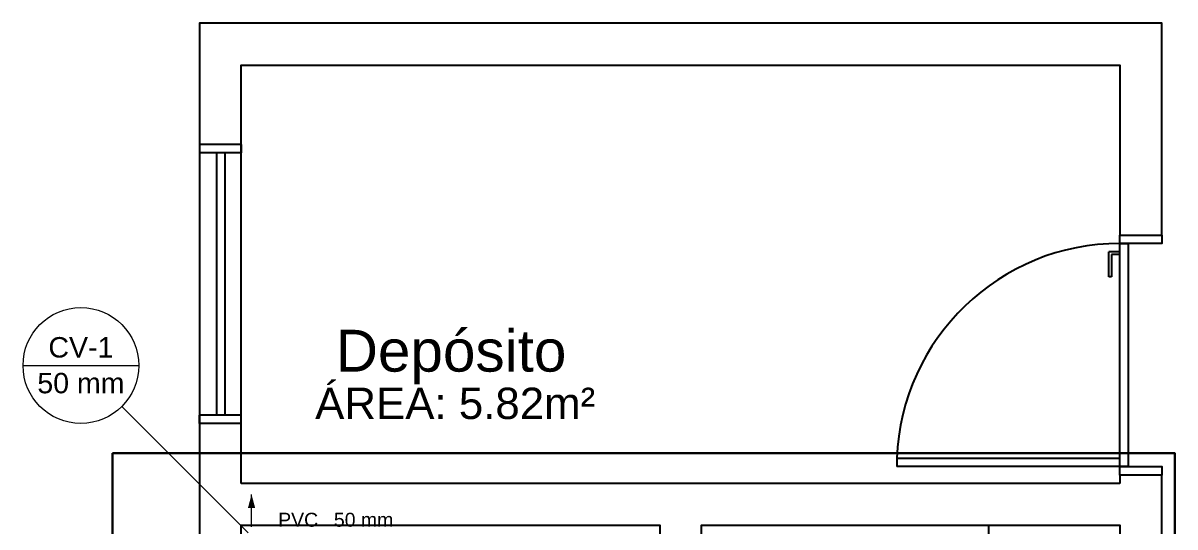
# Model space of a CAD drawing. Header units: millimetres. Extents: x -823 to -490, y -63 to 119.
# Drawn here: x -794.49 to -786.2, y 83.93 to 87.56 of the extents above; entities that cross this region are included whole.
import ezdxf

# ---------------------------------------------------------------- set-up
doc = ezdxf.new("R2010")
doc.units = ezdxf.units.MM
doc.header["$LTSCALE"] = 0.2
doc.header["$MEASUREMENT"] = 0
for name, color, linetype, lineweight in [('CV-Condutos', 1, 'Continuous', 5), ('CV-Indicação coluna', 5, 'Continuous', 5), ('CV-Textos conduto', 7, 'Continuous', 5), ('DI-Detalhes', 1, 'Continuous', 30)]:
    doc.layers.add(name, color=color, linetype=linetype, lineweight=lineweight)
doc.styles.add('Arial', font='arial.ttf')

msp = doc.modelspace()

# ---------------------------------------------------------------- hatches: boundary and pattern name
at = {"layer": 'CV-Condutos', "linetype": 'Continuous'}
msp.add_hatch(color=256, dxfattribs=at).paths.add_polyline_path([(-792.844, 84.1668), (-792.87, 84.0701), (-792.8181, 84.0701)])

# ---------------------------------------------------------------- linework, layer by layer
at = {"linetype": 'Continuous'}
for p, q in [((-793.2189, 86.6857), (-793.2189, 86.6255)), ((-792.9179, 86.6857), (-793.2189, 86.6857)), ((-792.9179, 86.6857), (-792.9179, 86.6255)), ((-792.9179, 86.6255), (-793.2189, 86.6255)), ((-793.0975, 86.6255), (-793.0975, 84.7382)), ((-793.0373, 86.6255), (-793.0373, 84.7382)), ((-792.9179, 84.7382), (-793.2189, 84.7382)), ((-793.2189, 84.678), (-793.2189, 84.7382)), ((-792.9179, 84.678), (-792.9179, 84.7382)), ((-792.9179, 84.678), (-793.2189, 84.678)), ((-788.1981, 84.4272), (-786.5918, 84.4272)), ((-786.5918, 84.367), (-788.1981, 84.367))]:
    msp.add_line(p, q, dxfattribs=at)
for p, q in [((-786.5918, 86.0336), (-786.2908, 86.0336)), ((-786.652, 85.9132), (-786.672, 85.9132)), ((-786.672, 85.7326), (-786.672, 85.9132)), ((-786.5918, 85.9132), (-786.652, 85.9132)), ((-786.5918, 85.8931), (-786.652, 85.8931)), ((-786.652, 85.8931), (-786.652, 85.7326)), ((-786.652, 85.7326), (-786.672, 85.7326)), ((-788.1981, 84.4272), (-788.1981, 84.367))]:
    msp.add_line(p, q)
for points in [[(-786.2908, 86.0336), (-786.2908, 87.5596), (-793.2189, 87.5596), (-793.2189, 67.4396)], [(-792.9179, 84.2466), (-792.9179, 87.2576), (-786.5918, 87.2576), (-786.5918, 86.0336)], [(-789.6038, 81.8958), (-789.9048, 81.8958), (-789.9048, 81.7362), (-792.9179, 81.7362), (-792.9179, 83.9456), (-789.9048, 83.9456), (-789.9048, 83.5021), (-789.6048, 83.5021), (-789.6048, 83.9456), (-786.5918, 83.9456), (-786.5918, 78.8586), (-786.2908, 78.8586), (-786.2908, 84.3068), (-786.5918, 84.3068), (-786.5918, 84.2466)], [(-786.5918, 84.2466), (-792.9179, 84.2466)], [(-786.5918, 79.9292), (-787.5359, 79.9292), (-787.5359, 83.9456)]]:
    msp.add_lwpolyline(points)
for points in [[(-786.5918, 86.0336), (-786.2908, 86.0336), (-786.2908, 85.9734), (-786.5918, 85.9734), (-786.5918, 86.0336)], [(-786.5918, 85.9734), (-786.5316, 85.9734), (-786.5316, 84.367), (-786.5918, 84.367), (-786.5918, 85.9734)], [(-786.5918, 84.367), (-786.2908, 84.367), (-786.2908, 84.3068), (-786.5918, 84.3068), (-786.5918, 84.367)]]:
    msp.add_lwpolyline(points, close=True)
msp.add_arc((-786.5928, 84.368), 1.6055, 89.9728, 177.882, dxfattribs=at)
at = {"layer": 'CV-Condutos'}
msp.add_lwpolyline([(-792.844, 83.933), (-792.844, 84.1668)], dxfattribs=at)
at = {"layer": 'CV-Indicação coluna'}
for p, q in [((-794.4894, 85.095), (-793.6562, 85.095)), ((-793.7782, 84.8004), (-792.8676, 83.8898))]:
    msp.add_line(p, q, dxfattribs=at)
msp.add_circle((-794.0728, 85.095), 0.4166, dxfattribs=at)
at = {"layer": 'DI-Detalhes'}
msp.add_lwpolyline([(-793.8462, 84.4637), (-786.1953, 84.4637), (-786.1953, 77.6404), (-793.8462, 77.6404), (-793.8462, 84.4637)], dxfattribs=at)

# ---------------------------------------------------------------- texts
at = {"line_spacing_factor": 0.798, "style": 'Arial'}
for s, insert, char_height, width, attachment_point in [('Depósito', (-792.2378, 84.96), 0.3012, 2.89151, 7), ('ÁREA: 5.82m²', (-791.3779, 84.7064), 0.2259, 3.25296, 8)]:
    msp.add_mtext(s, dxfattribs=dict(at, insert=insert, char_height=char_height, width=width, attachment_point=attachment_point))
at = {"layer": 'CV-Indicação coluna', "char_height": 0.14698, "attachment_point": 8, "line_spacing_factor": 0.6, "style": 'Arial'}
for s, insert, width in [('CV-1', (-794.0728, 85.1502), 0.935633), ('50 mm', (-794.0728, 84.8929), 1.254904)]:
    msp.add_mtext(s, dxfattribs=dict(at, insert=insert, width=width))
at = {"layer": 'CV-Textos conduto', "char_height": 0.10021, "line_spacing_factor": 0.6, "style": 'Arial'}
for s, insert, width, attachment_point in [('PVC', (-792.3647, 83.9334), 0.57591, 9), ('50 mm', (-792.2512, 83.9334), 0.855617, 7)]:
    msp.add_mtext(s, dxfattribs=dict(at, insert=insert, width=width, attachment_point=attachment_point))

doc.saveas('drawing.dxf')
